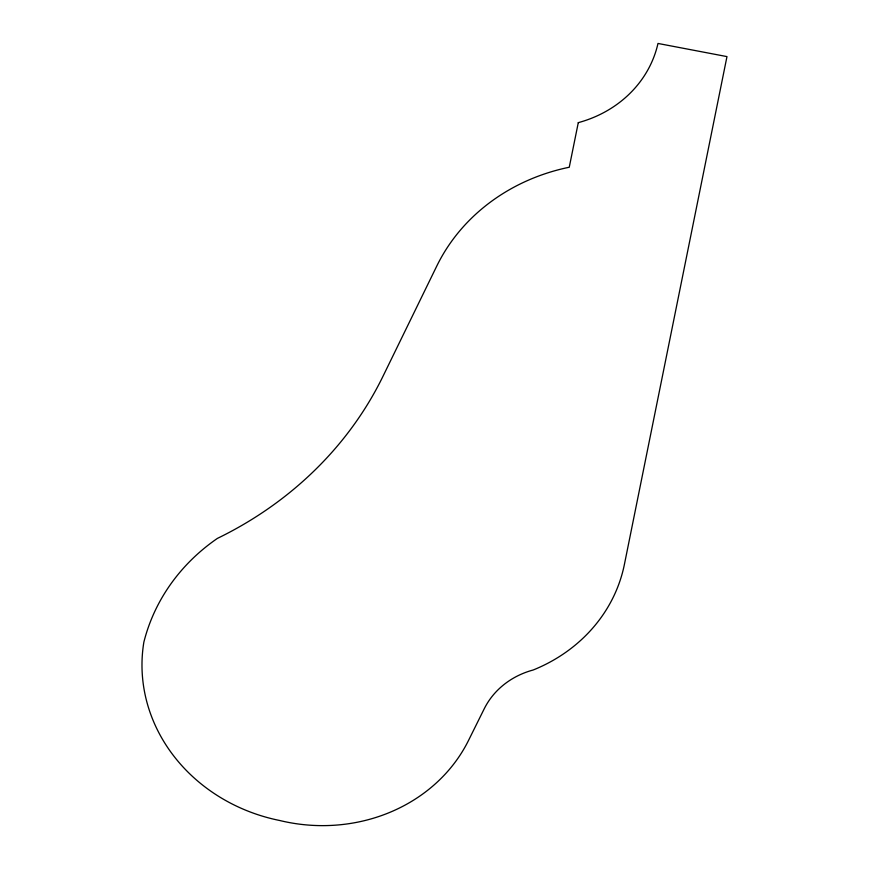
<?xml version="1.0" encoding="UTF-8"?>
<svg xmlns="http://www.w3.org/2000/svg" width="869" height="869" viewBox="0 0 869 869"><rect width="100%" height="100%" fill="white"/><g stroke="black" fill="none" stroke-linecap="round" stroke-linejoin="round"><path stroke-width="1.3" d="M578.287 122.648L569.26 167.239A197.817 179.427 7.8 0 0 436.759 266.088L383.012 376.234A388.747 352.618 7.8 0 1 217.38 538.411A205.117 186.042 7.8 0 0 143.863 642.126A170.617 154.758 7.8 0 0 279.514 820.455A164.882 149.555 7.8 0 0 468.521 740.442L484.261 708.735A80.687 73.181 7.8 0 1 533.218 669.988A163.589 148.382 7.8 0 0 624.409 564.394L726.973 56.604L657.985 43.45A118.727 107.691 7.8 0 1 578.287 122.648"/></g></svg>
